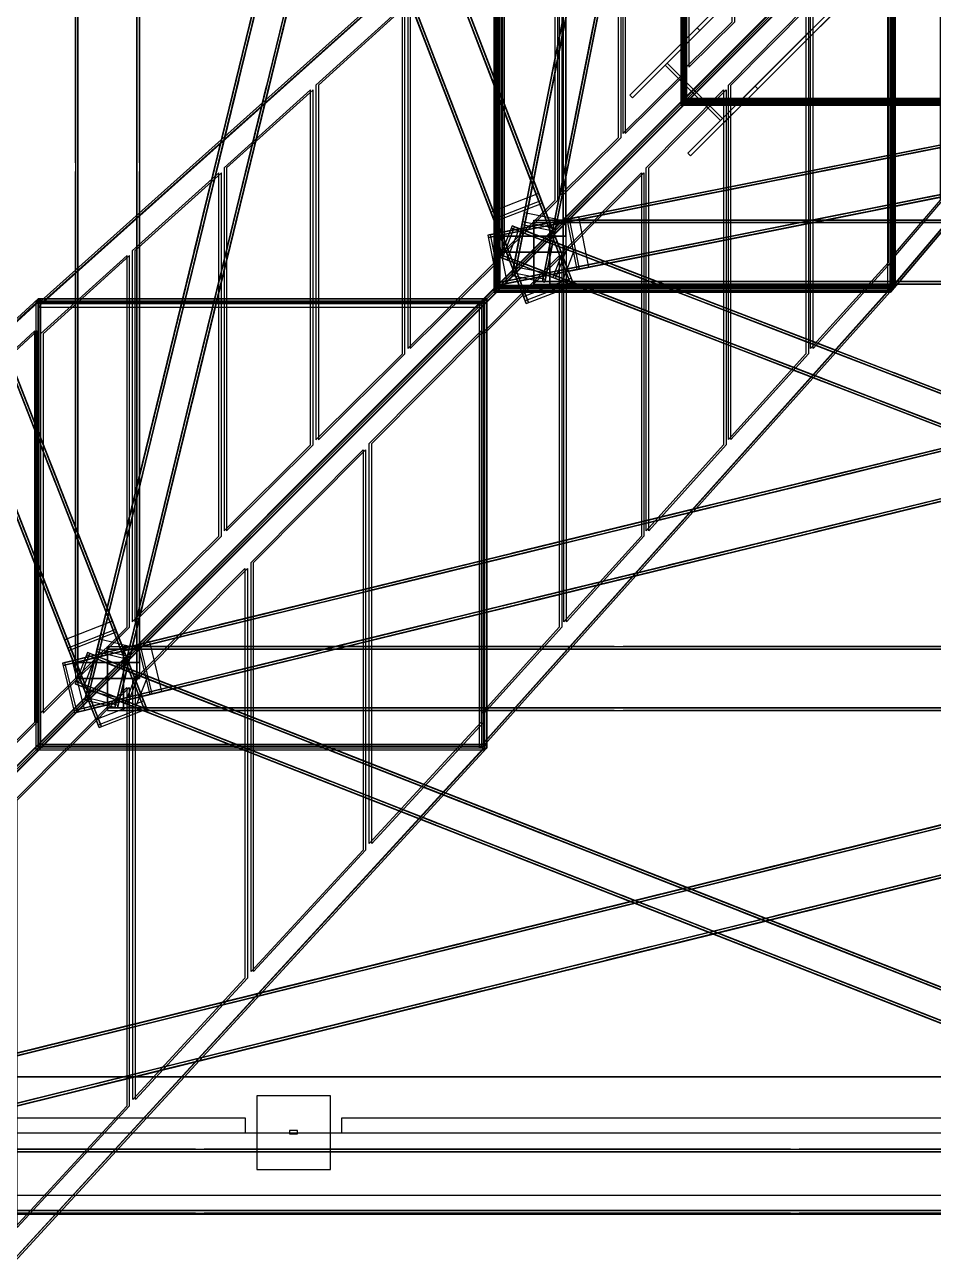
# Model space of a CAD drawing. Header units: millimetres. Extents: x -52000 to 48850, y -48850 to 51750.
# Drawn here: x -19679 to -14004, y -22809 to -15080 of the extents above; entities that cross this region are included whole.
import ezdxf

# ---------------------------------------------------------------- set-up
doc = ezdxf.new("R2010")
doc.units = ezdxf.units.MM
doc.layers.add('D-STR-BASE', color=7, linetype='Continuous', lineweight=25)
doc.layers.add('D-STR-STRC', color=7, linetype='Continuous', lineweight=25)

msp = doc.modelspace()

# ---------------------------------------------------------------- linework, layer by layer
at = {"layer": 'D-STR-BASE'}
for points in [[(-23650, -21650), (23650, -21650), (23650, 21650), (-23650, 21650)], [(-23650, -21650), (23650, -21650), (23650, 21650), (-23650, 21650)], [(-23650, -21650), (23650, -21650), (23650, 21650), (-23650, 21650)], [(-23650, -21650), (23650, -21650), (23650, 21650), (-23650, 21650)], [(-24000, -22000), (24000, -22000), (24000, -21650), (-24000, -21650)], [(-24000, -22000), (24000, -22000), (24000, -21650), (-24000, -21650)], [(-24000, -22000), (24000, -22000), (24000, -21650), (-24000, -21650)], [(-24000, -22000), (24000, -22000), (24000, -21650), (-24000, -21650)], [(-24000, -22000), (24000, -22000), (24000, -21650), (-24000, -21650)], [(-24000, -22000), (24000, -22000), (24000, -21650), (-24000, -21650)], [(-24000, -22000), (24000, -22000), (24000, -21650), (-24000, -21650)], [(-24000, -22000), (24000, -22000), (24000, -21650), (-24000, -21650)], [(-18230, -22230), (-17770, -22230), (-17770, -21770), (-18230, -21770)], [(-23700, -22000), (-18300, -22000), (-18300, -21910), (-23700, -21910)], [(-23700, -22000), (-18300, -22000), (-18300, -21910), (-23700, -21910)], [(-17700, -22000), (-12300, -22000), (-12300, -21910), (-17700, -21910)], [(-17700, -22000), (-12300, -22000), (-12300, -21910), (-17700, -21910)], [(-18025, -22006), (-17975, -22006), (-17975, -21986), (-18025, -21986)], [(-24450, -22390), (24450, -22390), (24450, -22510), (-24450, -22510)], [(-24450, -22390), (24450, -22390), (24450, -22510), (-24450, -22510)]]:
    msp.add_lwpolyline(points, close=True, dxfattribs=at)
at = {"layer": 'D-STR-STRC'}
for points in [[(-19363.1, 19163.1), (-19363.1, -19163.1)], [(-18963.1, 19163.1), (-18963.1, -19163.1)], [(-16700, 16500), (-16700, -16500)], [(-16300, 16500), (-16300, -16500)], [(-16572.8, -16328.2), (-14748.2, -7165.8)], [(-16569.7, -16312.2), (-14745, -7149.9)], [(-16366.9, -16369.2), (-14542.2, -7206.9)], [(-16363.7, -16353.3), (-14539.1, -7190.9)], [(-16636.3, -16646.7), (-14811.6, -7484.4)], [(-16633.1, -16630.8), (-14808.5, -7468.5)], [(-16430.3, -16687.8), (-14605.7, -7525.4)], [(-16427.2, -16671.8), (-14602.5, -7509.5)], [(-19230, -18994.3), (-16566.9, -8081.1)], [(-19226.3, -18979.1), (-16563.2, -8066)], [(-19026, -19044.1), (-16362.9, -8130.9)], [(-19022.3, -19028.9), (-16359.2, -8115.8)], [(-19304, -19297.4), (-16640.8, -8384.2)], [(-19300.3, -19282.2), (-16637.1, -8369.1)], [(-19096.3, -19332), (-16433.1, -8418.9)], [(-19100, -19347.1), (-16436.8, -8434)], [(-19115.4, -9260.2), (-16452.3, -16178.6)], [(-19109.1, -9276.7), (-16445.9, -16195.1)], [(-19414, -9375.1), (-16750.9, -16293.6)], [(-19407.7, -9391.6), (-16744.6, -16310.1)], [(-18918.6, -9771.5), (-16255.4, -16689.9)], [(-18912.2, -9788), (-16249.1, -16706.4)], [(-19217.2, -9886.5), (-16554.1, -16804.9)], [(-19210.9, -9903), (-16547.7, -16821.4)], [(-22250.9, -10844.5), (-19111.5, -18856.3)], [(-22244.9, -10860), (-19105.4, -18871.8)], [(-22548.9, -10961.2), (-19409.5, -18973.1)], [(-22542.8, -10976.7), (-19403.4, -18988.6)], [(-22062.3, -11325.8), (-18922.9, -19337.7)], [(-22056.2, -11341.4), (-18916.8, -19353.2)], [(-22360.3, -11442.6), (-19220.8, -19454.4)], [(-22354.2, -11458.1), (-19214.7, -19470)], [(-19597.2, -16823.6), (-16729.9, -14256.3)], [(-19597.2, -16843.6), (-16729.9, -14276.3)], [(-16823.6, -16823.6), (-14256.3, -14256.3)], [(-16823.6, -16843.6), (-14256.3, -14276.3)], [(-15581.7, -15561.7), (-14247.1, -14227.1)], [(-15581.7, -15581.7), (-14247.1, -14247.1)], [(-16292.3, -16295.5), (-7130, -14470.8)], [(-16276.4, -16292.3), (-7114.1, -14467.7)], [(-16786.1, -16393.8), (-7623.8, -14569.2)], [(-16770.2, -16390.7), (-7607.9, -14566)], [(-16229.8, -16609.3), (-7067.5, -14784.7)], [(-16213.9, -16606.2), (-7051.6, -14781.5)], [(-16723.6, -16707.7), (-7561.3, -14883)], [(-16707.7, -16704.5), (-7545.4, -14879.8)], [(-16749.6, -16729.6), (-15560.4, -15540.4)], [(-16749.6, -16749.6), (-15560.4, -15560.4)], [(-15581, -15581), (-15573.2, -15573.2)], [(-15568.2, -15568.2), (-15559.6, -15559.6)], [(-15554.8, -15554.8), (-15547, -15547)], [(-14271.8, -16729.6), (-13260.9, -15540.4)], [(-14271.8, -16749.6), (-13260.9, -15560.4)], [(-16469.1, -16134.9), (-16452.3, -16178.6)], [(-18973.7, -18952.2), (-8060.6, -16289.1)], [(-18958.6, -18948.5), (-8045.5, -16285.4)], [(-16767.7, -16249.9), (-16750.9, -16293.6)], [(-16569.7, -16312.2), (-16558.3, -16255)], [(-16500, -16300), (16500, -16300)], [(-16500, -16300), (-16400, -16300)], [(-16363.7, -16353.3), (-16352.3, -16296)], [(-16276.4, -16292.3), (-16219.2, -16280.9)], [(-16786.1, -16393.8), (-16728.9, -16382.4)], [(-9717, -18998.5), (-16635.5, -16335.3)], [(-16591.8, -16352.2), (-16635.5, -16335.3)], [(-9700.5, -19004.8), (-16619, -16341.7)], [(-19443.5, -19066.9), (-8530.4, -16403.7)], [(-19428.4, -19063.2), (-8515.2, -16400)], [(-16700, -16400), (-16700, -16500)], [(-16300, -16400), (-16300, -16500)], [(-9792.5, -19194.5), (-16710.9, -16531.3)], [(-16667.2, -16548.1), (-16710.9, -16531.3)], [(-9776, -19200.8), (-16694.4, -16537.7)], [(-9387.1, -19125.5), (-16305.6, -16462.3)], [(-9370.6, -19131.8), (-16289.1, -16468.7)], [(-16245.4, -16485.5), (-16289.1, -16468.7)], [(-18897.9, -19263.1), (-7984.8, -16600)], [(-18882.7, -19259.4), (-7969.6, -16596.3)], [(-16636.3, -16646.7), (-16624.9, -16589.5)], [(-16213.9, -16606.2), (-16156.7, -16594.8)], [(-16430.3, -16687.8), (-16418.9, -16630.5)], [(-9462.6, -19321.4), (-16381, -16658.3)], [(-9446.1, -19327.8), (-16364.5, -16664.7)], [(-16320.8, -16681.5), (-16364.5, -16664.7)], [(-16265.9, -16662.8), (-16249.1, -16706.4)], [(-19597.2, -19577.2), (-16729.9, -16709.9)], [(-19597.2, -19597.2), (-16729.9, -16729.9)], [(-19367.7, -19377.7), (-8454.5, -16714.6)], [(-19352.5, -19374), (-8439.4, -16710.9)], [(-16823.6, -19577.2), (-14256.3, -16709.9)], [(-16823.6, -19597.2), (-14256.3, -16729.9)], [(-16748.9, -16748.9), (-16740.3, -16740.3)], [(-16740.3, -16740.3), (-16729.2, -16729.2)], [(-16723.6, -16707.7), (-16666.4, -16696.3)], [(-16719.9, -16719.9), (-16711.3, -16711.3)], [(-16500, -16700), (16500, -16700)], [(-16500, -16700), (-16400, -16700)], [(-14272.5, -16748.9), (-14265.2, -16740.3)], [(-14266.9, -16740.3), (-14257, -16729.2)], [(-14247.8, -16719.9), (-14240.5, -16711.3)], [(-22809, -19745.7), (-19596.1, -16792.8)], [(-22809, -19765.7), (-19596.1, -16812.8)], [(-19745.7, -19745.7), (-16792.8, -16792.8)], [(-19745.7, -19765.7), (-16792.8, -16812.8)], [(-19609.4, -16806.4), (-19595.4, -16793.5)], [(-19596.5, -16824.3), (-19585.5, -16814.4)], [(-16824.3, -16824.3), (-16814.4, -16814.4)], [(-16806.4, -16806.4), (-16793.5, -16793.5)], [(-16564.5, -16777.7), (-16547.7, -16821.4)], [(-19131.7, -18804.9), (-19111.5, -18856.3)], [(-19429.6, -18921.7), (-19409.5, -18973.1)], [(-19226.3, -18979.1), (-19211.5, -18918.3)], [(-18958.6, -18948.5), (-18897.8, -18933.7)], [(-22135.8, -22096.6), (-9414.8, -18957.2)], [(-22122.1, -22093.2), (-9401.1, -18953.8)], [(-11276, -22140.9), (-19287.9, -19001.5)], [(-19236.5, -19021.6), (-19287.9, -19001.5)], [(-11260.5, -22147), (-19272.3, -19007.6)], [(-19163.1, -18963.1), (19163.1, -18963.1)], [(-19163.1, -18963.1), (-19063.1, -18963.1)], [(-19022.3, -19028.9), (-19007.5, -18968.1)], [(-22559.7, -22201.2), (-9838.7, -19061.8)], [(-22546, -22197.8), (-9825, -19058.4)], [(-19443.5, -19066.9), (-19382.7, -19052)], [(-19363.1, -19063.1), (-19363.1, -19163.1)], [(-18963.1, -19063.1), (-18963.1, -19163.1)], [(-10965.5, -22262.6), (-18977.3, -19123.2)], [(-10949.9, -22268.7), (-18961.8, -19129.3)], [(-18910.4, -19149.4), (-18961.8, -19129.3)], [(-11352.6, -22336.4), (-19364.5, -19197)], [(-19313.1, -19217.1), (-19364.5, -19197)], [(-11337.1, -22342.5), (-19349, -19203.1)], [(-19304, -19297.4), (-19289.1, -19236.6)], [(-22059.1, -22407.3), (-9338.1, -19267.8)], [(-22045.4, -22403.9), (-9324.4, -19264.5)], [(-19100, -19347.1), (-19085.1, -19286.3)], [(-11042.1, -22458.1), (-19053.9, -19318.7)], [(-18936.9, -19301.8), (-18916.8, -19353.2)], [(-18882.7, -19259.4), (-18821.9, -19244.6)], [(-22483, -22511.9), (-9762, -19372.5)], [(-22469.4, -22508.5), (-9748.4, -19369.1)], [(-19367.7, -19377.7), (-19306.9, -19362.9)], [(-19163.1, -19363.1), (19163.1, -19363.1)], [(-19163.1, -19363.1), (-19063.1, -19363.1)], [(-11026.5, -22464.2), (-19038.4, -19324.8)], [(-18987, -19344.9), (-19038.4, -19324.8)], [(-19234.9, -19418.6), (-19214.7, -19470)], [(-22809, -22789), (-19596.1, -19576.1)], [(-22809, -22809), (-19596.1, -19596.1)], [(-19745.7, -22789), (-16792.8, -19576.1)], [(-19745.7, -22809), (-16792.8, -19596.1)], [(-19609.4, -19609.4), (-19595.4, -19595.4)], [(-19596.5, -19596.5), (-19585.5, -19585.5)], [(-16824.3, -19596.5), (-16814.4, -19585.5)], [(-16806.4, -19609.4), (-16793.5, -19595.4)], [(-22302.6, -22102.6), (22302.6, -22102.6)], [(-22302.6, -22502.6), (22302.6, -22502.6)]]:
    msp.add_lwpolyline(points, dxfattribs=at)
for points in [[(-19347.1, 19163.1), (-19347.1, 19163.1), (-19347.1, -19163.1), (-19347.1, -19163.1)], [(-18979.1, 19163.1), (-18979.1, 19163.1), (-18979.1, -19163.1), (-18979.1, -19163.1)], [(-16684, 16500), (-16684, 16500), (-16684, -16500), (-16684, -16500)], [(-16316, 16500), (-16316, 16500), (-16316, -16500), (-16316, -16500)], [(-16636.3, -16646.7), (-16569.7, -16312.2), (-14745, -7149.9), (-14811.6, -7484.4)], [(-16620.6, -16649.9), (-16554, -16315.4), (-14729.3, -7153), (-14795.9, -7487.5)], [(-16446, -16684.6), (-16379.4, -16350.1), (-14554.8, -7187.8), (-14621.4, -7522.3)], [(-16430.3, -16687.8), (-16363.7, -16353.3), (-14539.1, -7190.9), (-14605.7, -7525.4)], [(-19304, -19297.4), (-19226.3, -18979.1), (-16563.2, -8066), (-16640.8, -8384.2)], [(-19288.4, -19301.2), (-19210.8, -18982.9), (-16547.6, -8069.8), (-16625.3, -8388)], [(-19115.5, -19343.4), (-19037.8, -19025.1), (-16374.7, -8112), (-16452.4, -8430.2)], [(-19100, -19347.1), (-19022.3, -19028.9), (-16359.2, -8115.8), (-16436.8, -8434)], [(-19130.3, -9265.9), (-18927.2, -9793.8), (-16264, -16712.2), (-16467.2, -16184.3)], [(-19115.4, -9260.2), (-18912.2, -9788), (-16249.1, -16706.4), (-16452.3, -16178.6)], [(-19414, -9375.1), (-19210.9, -9903), (-16547.7, -16821.4), (-16750.9, -16293.6)], [(-19399.1, -9369.4), (-19195.9, -9897.2), (-16532.8, -16815.7), (-16736, -16287.8)], [(-22265.8, -10850.3), (-22071.1, -11347.2), (-18931.7, -19359), (-19126.4, -18862.1)], [(-22250.9, -10844.5), (-22056.2, -11341.4), (-18916.8, -19353.2), (-19111.5, -18856.3)], [(-22548.9, -10961.2), (-22354.2, -11458.1), (-19214.7, -19470), (-19409.5, -18973.1)], [(-22534, -10955.4), (-22339.3, -11452.3), (-19199.9, -19464.1), (-19394.6, -18967.2)], [(-15581.7, -13279.5), (-15581.7, -15581.7), (-14247.1, -14247.1), (-14247.1, -12200.5)], [(-15565.8, -13279.5), (-15565.8, -15581.7), (-14231.2, -14247.1), (-14231.2, -12200.5)], [(-19363.1, -12802.9), (-19363.1, -12802.9), (-19363.1, -15941.8), (-19363.1, -15941.8)], [(-19347.1, -12802.9), (-19347.1, -12802.9), (-19347.1, -15941.8), (-19347.1, -15941.8)], [(-18979.1, -12802.9), (-18979.1, -12802.9), (-18979.1, -15941.8), (-18979.1, -15941.8)], [(-18963.1, -12802.9), (-18963.1, -12802.9), (-18963.1, -15941.8), (-18963.1, -15941.8)], [(-16749.6, -14271.8), (-16749.6, -16749.6), (-15560.4, -15560.4), (-15560.4, -13260.9)], [(-16733.8, -14271.8), (-16733.8, -16749.6), (-15544.5, -15560.4), (-15544.5, -13260.9)], [(-15581, -15581), (-13280.2, -15581), (-13280.2, -13280.2), (-15581, -13280.2)], [(-15573.2, -15573.2), (-13273.9, -15573.2), (-13273.9, -13273.9), (-15573.2, -13273.9)], [(-15568.2, -15568.2), (-13268.9, -15568.2), (-13268.9, -13268.9), (-15568.2, -13268.9)], [(-15559.6, -15559.6), (-13261.6, -15559.6), (-13261.6, -13261.6), (-15559.6, -13261.6)], [(-15554.8, -15554.8), (-13259, -15554.8), (-13259, -13259), (-15554.8, -13259)], [(-15547.7, -13453.9), (-15547.7, -15345.8), (-15259.7, -15062.6), (-15259.7, -13216.2)], [(-15547, -15547), (-13252.7, -15547), (-13252.7, -13252.7), (-15547, -13252.7)], [(-15531.9, -13453.9), (-15531.9, -15345.8), (-15243.8, -15062.6), (-15243.8, -13216.2)], [(-14287.6, -16749.6), (-14287.6, -14271.8), (-13276.8, -13260.9), (-13276.8, -15560.4)], [(-14271.8, -16749.6), (-14271.8, -14271.8), (-13260.9, -13260.9), (-13260.9, -15560.4)], [(-15943.9, -13771.4), (-15943.9, -15759.4), (-15573.2, -15393.1), (-15573.2, -13452)], [(-15928.1, -13771.4), (-15928.1, -15759.4), (-15557.4, -15393.1), (-15557.4, -13452)], [(-16700, -13777.5), (-16700, -13777.5), (-16700, -16400), (-16700, -16400)], [(-16684, -13777.5), (-16684, -13777.5), (-16684, -16400), (-16684, -16400)], [(-16340.3, -14113), (-16340.3, -16151.2), (-15969.6, -15784.8), (-15969.6, -13793.6)], [(-16324.5, -14113), (-16324.5, -16151.2), (-15953.8, -15784.8), (-15953.8, -13793.6)], [(-16316, -13777.5), (-16316, -13777.5), (-16316, -16400), (-16316, -16400)], [(-16300, -13777.5), (-16300, -13777.5), (-16300, -16400), (-16300, -16400)], [(-15480, -15099.9), (-15900.1, -15520), (-14821.3, -14441.1), (-14401.2, -14021)], [(-15666.8, -15320.6), (-15463.1, -15116.9), (-14384.2, -14038), (-14588, -14241.8)], [(-15463.1, -15116.9), (-15480, -15099.9), (-14401.2, -14021), (-14384.2, -14038)], [(-16712, -14433.3), (-16712, -16518.5), (-16366.1, -16176.6), (-16366.1, -14135.2)], [(-16696.1, -14433.3), (-16696.1, -16518.5), (-16350.2, -16176.6), (-16350.2, -14135.2)], [(-16127.3, -15084.2), (-15986.6, -14377.9), (-15939.9, -14143)], [(-14255.6, -16518.5), (-14255.6, -14433.3), (-13961.7, -14135.2), (-13961.7, -16176.6)], [(-14239.8, -16518.5), (-14239.8, -14433.3), (-13945.8, -14135.2), (-13945.8, -16176.6)], [(-16111.6, -15087.4), (-15971, -14381.1), (-15924.2, -14146.1)], [(-19597.2, -16823.6), (-19597.2, -19597.2), (-16729.9, -16729.9), (-16729.9, -14256.3)], [(-19581.5, -16823.6), (-19581.5, -19597.2), (-16714.2, -16729.9), (-16714.2, -14256.3)], [(-16839.3, -19597.2), (-16839.3, -16823.6), (-14272, -14256.3), (-14272, -16729.9)], [(-16823.6, -19597.2), (-16823.6, -16823.6), (-14256.3, -14256.3), (-14256.3, -16729.9)], [(-16748.9, -16748.9), (-14272.5, -16748.9), (-14272.5, -14272.5), (-16748.9, -14272.5)], [(-16740.3, -16740.3), (-14265.2, -16740.3), (-14265.2, -14265.2), (-16740.3, -14265.2)], [(-16740.3, -16740.3), (-14266.9, -16740.3), (-14266.9, -14266.9), (-16740.3, -14266.9)], [(-16729.2, -16729.2), (-14257, -16729.2), (-14257, -14257), (-16729.2, -14257)], [(-16719.9, -16719.9), (-14247.8, -16719.9), (-14247.8, -14247.8), (-16719.9, -14247.8)], [(-16711.3, -16711.3), (-14240.5, -16711.3), (-14240.5, -14240.5), (-16711.3, -14240.5)], [(-15883.1, -15536.9), (-15679.4, -15333.2), (-14600.5, -14254.3), (-14804.3, -14458.1)], [(-15679.4, -15333.2), (-15333.2, -15679.4), (-14254.3, -14600.5), (-14600.5, -14254.3)], [(-15320.6, -15666.8), (-15666.8, -15320.6), (-14588, -14241.8), (-14241.8, -14588)], [(-17286.8, -14939.1), (-17286.8, -17102.6), (-16746.5, -16566.3), (-16746.5, -14451.2)], [(-17271.1, -14939.1), (-17271.1, -17102.6), (-16730.8, -16566.3), (-16730.8, -14451.2)], [(-15900.1, -15520), (-15883.1, -15536.9), (-14804.3, -14458.1), (-14821.3, -14441.1)], [(-15520, -15900.1), (-15099.9, -15480), (-14021, -14401.2), (-14441.1, -14821.3)], [(-15116.9, -15463.1), (-15320.6, -15666.8), (-14241.8, -14588), (-14038, -14384.2)], [(-15099.9, -15480), (-15116.9, -15463.1), (-14038, -14384.2), (-14021, -14401.2)], [(-14770.6, -17102.5), (-14770.6, -14939.1), (-14286.9, -14451.3), (-14286.9, -16566.4)], [(-14754.8, -17102.5), (-14754.8, -14939.1), (-14271.1, -14451.3), (-14271.1, -16566.4)], [(-18398.1, -15585.3), (-18191, -14736.6), (-18136.5, -14513.1)], [(-18396.5, -15578.5), (-18341.9, -15355), (-18134.8, -14506.4)], [(-18382.6, -15589.1), (-18175.5, -14740.4), (-18120.9, -14516.9)], [(-18380.9, -15582.3), (-18326.4, -15358.8), (-18119.3, -14510.2)], [(-17108.1, -14519.4), (-16903, -15052.3), (-16739.5, -15477)], [(-17093.2, -14513.6), (-16888.1, -15046.5), (-16724.6, -15471.3)], [(-16786.1, -16393.8), (-16276.4, -16292.3), (-7114.1, -14467.7), (-7623.8, -14569.2)], [(-16783, -16409.5), (-16273.3, -16308), (-7110.9, -14483.4), (-7620.7, -14584.9)], [(-18209.6, -15631.3), (-18002.5, -14782.6), (-17948, -14559.1)], [(-18208, -15624.5), (-18153.4, -15401), (-17946.4, -14552.4)], [(-18194.1, -15635), (-17987, -14786.4), (-17932.5, -14562.9)], [(-18192.4, -15628.3), (-18137.9, -15404.8), (-17930.8, -14556.2)], [(-17101.4, -14536.9), (-16937.9, -14961.6), (-16732.8, -15494.5)], [(-17086.4, -14531.1), (-16922.9, -14955.9), (-16717.8, -15488.7)], [(-15333.2, -15679.4), (-15536.9, -15883.1), (-14458.1, -14804.3), (-14254.3, -14600.5)], [(-17391.8, -14628.6), (-17186.7, -15161.5), (-17023.2, -15586.2)], [(-17385.1, -14646.1), (-17221.6, -15070.8), (-17016.5, -15603.7)], [(-17376.9, -14622.9), (-17171.8, -15155.7), (-17008.3, -15580.5)], [(-17370.2, -14640.3), (-17206.7, -15065.1), (-17001.5, -15597.9)], [(-16726.7, -16692), (-16217, -16590.5), (-7054.7, -14765.8), (-7564.4, -14867.3)], [(-16723.6, -16707.7), (-16213.9, -16606.2), (-7051.6, -14781.5), (-7561.3, -14883)], [(-15536.9, -15883.1), (-15520, -15900.1), (-14441.1, -14821.3), (-14458.1, -14804.3)], [(-16469.6, -15809.9), (-16329, -15103.6), (-16282.2, -14868.6)], [(-16467.6, -15799.8), (-16420.8, -15564.8), (-16280.2, -14858.5)], [(-16453.9, -15813), (-16313.3, -15106.7), (-16266.5, -14871.7)], [(-16451.9, -15802.9), (-16405.1, -15568), (-16264.5, -14861.7)], [(-16279.4, -15847.8), (-16138.7, -15141.5), (-16091.9, -14906.5)], [(-16277.4, -15837.7), (-16230.6, -15602.7), (-16089.9, -14896.4)], [(-16263.7, -15850.9), (-16123, -15144.6), (-16076.2, -14909.6)], [(-16261.7, -15840.8), (-16214.9, -15605.8), (-16074.2, -14899.6)], [(-17860.3, -15457), (-17860.3, -17671.7), (-17319.9, -17135.4), (-17319.9, -14969)], [(-17844.6, -15457), (-17844.6, -17671.7), (-17304.2, -17135.4), (-17304.2, -14969)], [(-15284.1, -17671.6), (-15284.1, -15456.9), (-14800.4, -14969.1), (-14800.4, -17135.5)], [(-15268.3, -17671.6), (-15268.3, -15456.9), (-14784.6, -14969.1), (-14784.6, -17135.5)], [(-16886.2, -15095.9), (-16681.1, -15628.8), (-16517.6, -16053.5)], [(-16879.5, -15113.4), (-16716, -15538.1), (-16510.8, -16071)], [(-16871.2, -15090.2), (-16666.1, -15623), (-16502.6, -16047.8)], [(-16864.5, -15107.6), (-16701, -15532.4), (-16495.9, -16065.3)], [(-15480, -15099.9), (-15900.1, -15520), (-15883.1, -15536.9), (-15679.4, -15333.2), (-15333.2, -15679.4), (-15536.9, -15883.1), (-15520, -15900.1), (-15099.9, -15480), (-15116.9, -15463.1), (-15320.6, -15666.8), (-15666.8, -15320.6), (-15463.1, -15116.9)], [(-17169.9, -15205.1), (-16964.8, -15738), (-16801.3, -16162.7)], [(-17163.2, -15222.6), (-16999.7, -15647.3), (-16794.5, -16180.2)], [(-17154.9, -15199.4), (-16949.8, -15732.3), (-16786.3, -16157)], [(-17148.2, -15216.9), (-16984.7, -15641.6), (-16779.6, -16174.5)], [(-18620, -16494.7), (-18412.9, -15646.1), (-18358.4, -15422.5)], [(-18618.4, -16488), (-18563.8, -16264.4), (-18356.7, -15415.8)], [(-18604.5, -16498.5), (-18397.4, -15649.9), (-18342.8, -15426.3)], [(-18602.8, -16491.7), (-18548.3, -16268.2), (-18341.2, -15419.6)], [(-18433.8, -15974.8), (-18433.8, -18240.8), (-17893.4, -17704.5), (-17893.4, -15486.9)], [(-18431.6, -16540.7), (-18224.5, -15692.1), (-18169.9, -15468.5)], [(-18429.9, -16533.9), (-18375.4, -16310.4), (-18168.3, -15461.8)], [(-18418, -15974.8), (-18418, -18240.8), (-17877.7, -17704.5), (-17877.7, -15486.9)], [(-18416, -16544.5), (-18208.9, -15695.8), (-18154.4, -15472.3)], [(-18414.4, -16537.7), (-18359.8, -16314.2), (-18152.7, -15465.6)], [(-15797.5, -18240.7), (-15797.5, -15974.7), (-15313.8, -15486.9), (-15313.8, -17704.6)], [(-15781.8, -18240.7), (-15781.8, -15974.7), (-15298.1, -15486.9), (-15298.1, -17704.6)], [(-15581.7, -15581.7), (-13279.5, -15581.7), (-13279.5, -15561.7), (-15581.7, -15561.7)], [(-15560.4, -15560.4), (-13260.9, -15560.4), (-13260.9, -15540.4), (-15560.4, -15540.4)], [(-16664.2, -15672.5), (-16471.3, -16173.7), (-16307.8, -16598.4)], [(-16649.3, -15666.7), (-16456.4, -16167.9), (-16292.9, -16592.7)], [(-16642.6, -15684.2), (-16479.1, -16108.9), (-16286.2, -16610.1)], [(-16613.4, -16531.9), (-16481, -15867.1), (-16434.2, -15632.2)], [(-16611.4, -16521.8), (-16564.6, -16286.9), (-16432.2, -15622.1)], [(-16597.7, -16535), (-16465.3, -15870.2), (-16418.5, -15635.3)], [(-16595.7, -16524.9), (-16548.9, -16290), (-16416.5, -15625.2)], [(-16423.1, -16569.8), (-16290.8, -15905), (-16244, -15670)], [(-16421.1, -16559.7), (-16374.4, -16324.8), (-16242, -15660)], [(-16407.5, -16572.9), (-16275.1, -15908.1), (-16228.3, -15673.2)], [(-16405.4, -16562.8), (-16358.7, -16327.9), (-16226.3, -15663.1)], [(-16657.5, -15689.9), (-16494, -16114.7), (-16301.1, -16615.9)], [(-14422.2, -15923.1), (-13715.9, -15782.4), (-13305.7, -15700.7)], [(-14419, -15938.8), (-13712.8, -15798.1), (-13302.6, -15716.4)], [(-14412.1, -15921.1), (-14001.9, -15839.4), (-13295.6, -15698.7)], [(-14409, -15936.7), (-13998.8, -15855.1), (-13292.5, -15714.4)], [(-16948, -15781.7), (-16755, -16282.9), (-16591.5, -16707.6)], [(-16941.2, -15799.1), (-16777.7, -16223.9), (-16584.8, -16725.1)], [(-16933, -15775.9), (-16740.1, -16277.1), (-16576.6, -16701.9)], [(-16926.3, -15793.4), (-16762.8, -16218.1), (-16569.9, -16719.3)], [(-15185.7, -16075.1), (-14479.4, -15934.5), (-14069.2, -15852.8)], [(-15182.6, -16090.8), (-14476.3, -15950.2), (-14066.1, -15868.5)], [(-15175.6, -16073.1), (-14765.5, -15991.4), (-14059.2, -15850.8)], [(-15172.5, -16088.8), (-14762.3, -16007.1), (-14056, -15866.5)], [(-19363.1, -15996.8), (-19363.1, -15996.8), (-19363.1, -19063.1), (-19363.1, -19063.1)], [(-19347.1, -15996.8), (-19347.1, -15996.8), (-19347.1, -19063.1), (-19347.1, -19063.1)], [(-18979.1, -15996.8), (-18979.1, -15996.8), (-18979.1, -19063.1), (-18979.1, -19063.1)], [(-18963.1, -15996.8), (-18963.1, -15996.8), (-18963.1, -19063.1), (-18963.1, -19063.1)], [(-14352.7, -16219.2), (-13942.6, -16137.5), (-13236.3, -15996.9)], [(-19007.2, -16492.6), (-19007.2, -18809.9), (-18466.9, -18273.6), (-18466.9, -16004.7)], [(-18991.5, -16492.6), (-18991.5, -18809.9), (-18451.2, -18273.6), (-18451.2, -16004.7)], [(-16311, -18809.8), (-16311, -16492.6), (-15827.3, -16004.7), (-15827.3, -18273.7)], [(-16295.2, -18809.8), (-16295.2, -16492.6), (-15811.5, -16004.7), (-15811.5, -18273.7)], [(-15949.2, -16227.2), (-15242.9, -16086.5), (-14832.8, -16004.8)], [(-15946.1, -16242.9), (-15239.8, -16102.2), (-14829.7, -16020.5)], [(-15939.1, -16225.2), (-15529, -16143.5), (-14822.7, -16002.8)], [(-15936, -16240.9), (-15525.9, -16159.2), (-14819.6, -16018.5)], [(-14362.8, -16221.2), (-13656.5, -16080.6), (-13246.3, -15998.9)], [(-14359.7, -16236.9), (-13653.4, -16096.2), (-13243.2, -16014.6)], [(-14349.6, -16234.9), (-13939.4, -16153.2), (-13233.1, -16012.6)], [(-16469.1, -16134.9), (-16767.7, -16249.9), (-16564.5, -16777.7), (-16265.9, -16662.8)], [(-15126.3, -16373.3), (-14420, -16232.6), (-14009.9, -16150.9)], [(-15116.2, -16371.3), (-14706.1, -16289.6), (-13999.8, -16148.9)], [(-16452.3, -16178.6), (-16750.9, -16293.6), (-16744.6, -16310.1), (-16445.9, -16195.1)], [(-16452.3, -16178.6), (-16750.9, -16293.6), (-16547.7, -16821.4), (-16249.1, -16706.4)], [(-16671.3, -16371), (-16006.5, -16238.6), (-15596.3, -16156.9)], [(-16668.1, -16386.7), (-16003.3, -16254.3), (-15593.2, -16172.6)], [(-16661.2, -16369), (-16251, -16287.3), (-15586.2, -16154.9)], [(-16658.1, -16384.6), (-16247.9, -16303), (-15583.1, -16170.6)], [(-15123.2, -16389), (-14416.9, -16248.3), (-14006.7, -16166.6)], [(-15113.1, -16386.9), (-14703, -16305.3), (-13996.7, -16164.6)], [(-19443.5, -19066.9), (-18958.6, -18948.5), (-8045.5, -16285.4), (-8530.4, -16403.7)], [(-19439.7, -19082.4), (-18954.8, -18964.1), (-8041.7, -16300.9), (-8526.6, -16419.3)], [(-16786.1, -16393.8), (-16723.6, -16707.7), (-16213.9, -16606.2), (-16276.4, -16292.3)], [(-16728.9, -16382.4), (-16666.4, -16696.3), (-16156.7, -16594.8), (-16219.2, -16280.9)], [(-16624.9, -16589.5), (-16418.9, -16630.5), (-16352.3, -16296), (-16558.3, -16255)], [(-16500, -16300), (-16500, -16700), (-16500, -16700), (-16500, -16300)], [(-16400, -16300), (-16400, -16300), (-13777.5, -16300), (-13777.5, -16300)], [(-16400, -16300), (-16400, -16700), (-16400, -16700), (-16400, -16300)], [(-16292.3, -16295.5), (-16229.8, -16609.3), (-16213.9, -16606.2), (-16276.4, -16292.3)], [(-15889.9, -16525.3), (-15183.6, -16384.7), (-14773.4, -16303)], [(-15879.8, -16523.3), (-15469.6, -16441.6), (-14763.3, -16301)], [(-18842, -17404.1), (-18634.9, -16555.5), (-18580.3, -16332)], [(-18840.3, -17397.4), (-18785.8, -17173.9), (-18578.7, -16325.2)], [(-18826.4, -17407.9), (-18619.3, -16559.3), (-18564.8, -16335.8)], [(-18824.8, -17401.2), (-18770.2, -17177.6), (-18563.1, -16329)], [(-18653.5, -17450.1), (-18446.4, -16601.5), (-18391.9, -16378)], [(-18651.8, -17443.4), (-18597.3, -17219.8), (-18390.2, -16371.2)], [(-18637.9, -17453.9), (-18430.9, -16605.3), (-18376.3, -16381.7)], [(-18636.3, -17447.2), (-18581.8, -17223.6), (-18374.7, -16375)], [(-16694.4, -16537.7), (-16619, -16341.7), (-16635.5, -16335.3), (-16710.9, -16531.3)], [(-16364.5, -16664.7), (-16289.1, -16468.7), (-16635.5, -16335.3), (-16710.9, -16531.3)], [(-16320.8, -16681.5), (-16245.4, -16485.5), (-16591.8, -16352.2), (-16667.2, -16548.1)], [(-9376.4, -19146.7), (-9722.8, -19013.4), (-16641.2, -16350.3), (-16294.8, -16483.6)], [(-16636.3, -16646.7), (-16430.3, -16687.8), (-16363.7, -16353.3), (-16569.7, -16312.2)], [(-9370.6, -19131.8), (-9717, -18998.5), (-16635.5, -16335.3), (-16289.1, -16468.7)], [(-16572.8, -16328.2), (-16366.9, -16369.2), (-16363.7, -16353.3), (-16569.7, -16312.2)], [(-15794.7, -16659), (-16038, -16565.3), (-16539.2, -16372.4)], [(-15777.2, -16665.7), (-16278.4, -16472.8), (-16521.7, -16379.1)], [(-16500, -16316), (-16500, -16316), (16500, -16316), (16500, -16316)], [(-16400, -16316), (-16400, -16316), (-13777.5, -16316), (-13777.5, -16316)], [(-15886.7, -16541), (-15180.4, -16400.4), (-14770.3, -16318.7)], [(-15876.6, -16539), (-15466.5, -16457.3), (-14760.2, -16316.7)], [(-16786.1, -16393.8), (-16723.6, -16707.7), (-16707.7, -16704.5), (-16770.2, -16390.7)], [(-16300, -16400), (-16700, -16400), (-16700, -16400), (-16300, -16400)], [(-16611.9, -16669.1), (-15947.1, -16536.7), (-15536.9, -16455)], [(-16601.8, -16667.1), (-16191.6, -16585.4), (-15526.8, -16453)], [(-15800.4, -16673.9), (-16043.7, -16580.3), (-16544.9, -16387.3)], [(-15782.9, -16680.7), (-16284.1, -16487.7), (-16527.4, -16394.1)], [(-19580.7, -17010.5), (-19580.7, -19379), (-19040.3, -18842.7), (-19040.3, -16522.5)], [(-19565, -17010.5), (-19565, -19379), (-19024.6, -18842.7), (-19024.6, -16522.5)], [(-16824.5, -19378.9), (-16824.5, -17010.4), (-16340.8, -16522.6), (-16340.8, -18842.8)], [(-16808.7, -19378.9), (-16808.7, -17010.4), (-16325, -16522.6), (-16325, -18842.8)], [(-9446.1, -19327.8), (-9792.5, -19194.5), (-16710.9, -16531.3), (-16364.5, -16664.7)], [(-9440.3, -19312.9), (-9786.7, -19179.5), (-16705.2, -16516.4), (-16358.8, -16649.7)], [(-16300, -16500), (-16700, -16500), (-16700, -16500), (-16300, -16500)], [(-16608.8, -16684.8), (-15944, -16552.4), (-15533.8, -16470.7)], [(-16598.7, -16682.8), (-16188.5, -16601.1), (-15523.7, -16468.7)], [(-16364.5, -16664.7), (-16289.1, -16468.7), (-16305.6, -16462.3), (-16381, -16658.3)], [(-19371.5, -19362.2), (-18886.5, -19243.9), (-7973.4, -16580.7), (-8458.3, -16699.1)], [(-19367.7, -19377.7), (-18882.7, -19259.4), (-7969.6, -16596.3), (-8454.5, -16714.6)], [(-15870.1, -16855), (-16113.4, -16761.3), (-16614.6, -16568.4)], [(-15864.4, -16840), (-16107.7, -16746.4), (-16608.9, -16553.5)], [(-15852.6, -16861.7), (-16353.8, -16668.8), (-16597.1, -16575.1)], [(-15846.9, -16846.8), (-16348.1, -16653.8), (-16591.4, -16560.2)], [(-15223.9, -16895.9), (-15467.2, -16802.2), (-16000, -16597.1)], [(-15218.1, -16880.9), (-15461.4, -16787.3), (-15994.3, -16582.2)], [(-15206.4, -16902.6), (-15739.3, -16697.5), (-15982.6, -16603.8)], [(-15200.7, -16887.6), (-15733.5, -16682.5), (-15976.8, -16588.9)], [(-16636.3, -16646.7), (-16430.3, -16687.8), (-16427.2, -16671.8), (-16633.1, -16630.8)], [(-16255.4, -16689.9), (-16554.1, -16804.9), (-16547.7, -16821.4), (-16249.1, -16706.4)], [(-16500, -16684), (-16500, -16684), (16500, -16684), (16500, -16684)], [(-16400, -16684), (-16400, -16684), (-13777.5, -16684), (-13777.5, -16684)], [(-16749.6, -16749.6), (-14271.8, -16749.6), (-14271.8, -16729.6), (-16749.6, -16729.6)], [(-16729.9, -16729.9), (-14256.3, -16729.9), (-14256.3, -16709.9), (-16729.9, -16709.9)], [(-16400, -16700), (-16400, -16700), (-13777.5, -16700), (-13777.5, -16700)], [(-15287.8, -17062), (-15531.1, -16968.3), (-16064, -16763.2)], [(-15270.4, -17068.7), (-15803.2, -16863.6), (-16046.5, -16769.9)], [(-22809, -19745.7), (-22809, -22809), (-19596.1, -19596.1), (-19596.1, -16792.8)], [(-22793.4, -19745.7), (-22793.4, -22809), (-19580.6, -19596.1), (-19580.6, -16792.8)], [(-19761.3, -22809), (-19761.3, -19745.7), (-16808.4, -16792.8), (-16808.4, -19596.1)], [(-19745.7, -22809), (-19745.7, -19745.7), (-16792.8, -16792.8), (-16792.8, -19596.1)], [(-19609.4, -19609.4), (-16806.4, -19609.4), (-16806.4, -16806.4), (-19609.4, -16806.4)], [(-16823.6, -16823.6), (-19597.2, -16823.6), (-19597.2, -16843.6), (-16823.6, -16843.6)], [(-19596.5, -19596.5), (-16824.3, -19596.5), (-16824.3, -16824.3), (-19596.5, -16824.3)], [(-16792.8, -16792.8), (-19596.1, -16792.8), (-19596.1, -16812.8), (-16792.8, -16812.8)], [(-19595.4, -19595.4), (-16793.5, -19595.4), (-16793.5, -16793.5), (-19595.4, -16793.5)], [(-19585.5, -19585.5), (-16814.4, -19585.5), (-16814.4, -16814.4), (-19585.5, -16814.4)], [(-15293.6, -17076.9), (-15536.9, -16983.3), (-16069.7, -16778.1)], [(-15276.1, -17083.6), (-15809, -16878.5), (-16052.3, -16784.9)], [(-14647.3, -17117.8), (-14890.6, -17024.1), (-15423.5, -16819)], [(-14641.6, -17102.9), (-14884.9, -17009.2), (-15417.8, -16804.1)], [(-14629.9, -17124.5), (-15162.7, -16919.4), (-15406, -16825.7)], [(-14624.1, -17109.6), (-15157, -16904.5), (-15400.3, -16810.8)], [(-19869.6, -16921.7), (-19628.1, -17537.9), (-19471.4, -17937.8)], [(-20378.4, -17695.8), (-20378.4, -20194.3), (-19617, -19436.9), (-19617, -16992.1)], [(-20362.8, -17695.8), (-20362.8, -20194.3), (-19601.5, -19436.9), (-19601.5, -16992.1)], [(-19884.5, -16927.5), (-19643, -17543.8), (-19486.3, -17943.6)], [(-19879.9, -16939.3), (-19723.2, -17339.2), (-19481.7, -17955.4)], [(-19865, -16933.5), (-19708.3, -17333.3), (-19466.8, -17949.6)], [(-17527.3, -20194.2), (-17527.3, -17695.8), (-16827.7, -16992.2), (-16827.7, -19437)], [(-17511.7, -20194.2), (-17511.7, -17695.8), (-16812.1, -16992.2), (-16812.1, -19437)], [(-14717, -17298.8), (-14960.3, -17205.2), (-15493.2, -17000.1)], [(-14711.3, -17283.9), (-14954.6, -17190.2), (-15487.4, -16985.1)], [(-14693.8, -17290.6), (-15226.7, -17085.5), (-15470, -16991.9)], [(-14699.6, -17305.6), (-15232.4, -17100.4), (-15475.7, -17006.8)], [(-14070.8, -17339.7), (-14314.1, -17246.1), (-14847, -17040.9)], [(-14065.1, -17324.8), (-14308.4, -17231.1), (-14841.2, -17026)], [(-14053.3, -17346.4), (-14586.2, -17141.3), (-14829.5, -17047.7)], [(-14047.6, -17331.5), (-14580.5, -17126.4), (-14823.8, -17032.7)], [(-19062.2, -18306.8), (-19007.7, -18083.3), (-18800.6, -17234.6)], [(-14140.5, -17520.8), (-14383.8, -17427.1), (-14916.7, -17222)], [(-14134.7, -17505.8), (-14378, -17412.2), (-14910.9, -17207.1)], [(-14123, -17527.5), (-14655.9, -17322.4), (-14899.2, -17228.7)], [(-14117.3, -17512.6), (-14650.1, -17307.4), (-14893.4, -17213.8)], [(-19063.9, -18313.5), (-18856.8, -17464.9), (-18802.2, -17241.4)], [(-19048.3, -18317.3), (-18841.3, -17468.7), (-18786.7, -17245.2)], [(-19046.7, -18310.6), (-18992.2, -18087.1), (-18785.1, -17238.4)], [(-18875.4, -18359.5), (-18668.3, -17510.9), (-18613.8, -17287.4)], [(-18873.8, -18352.8), (-18819.2, -18129.3), (-18612.1, -17280.6)], [(-18859.9, -18363.3), (-18652.8, -17514.7), (-18598.2, -17291.2)], [(-18858.2, -18356.6), (-18803.7, -18133.1), (-18596.6, -17284.4)], [(-13494.3, -17561.6), (-13737.6, -17468), (-14270.4, -17262.9)], [(-13488.5, -17546.7), (-13731.8, -17453.1), (-14264.7, -17247.9)], [(-13476.8, -17568.4), (-14009.7, -17363.2), (-14253, -17269.6)], [(-13471.1, -17553.4), (-14003.9, -17348.3), (-14247.2, -17254.7)], [(-13564, -17742.7), (-13807.3, -17649), (-14340.1, -17443.9)], [(-13558.2, -17727.8), (-13801.5, -17634.1), (-14334.4, -17429)], [(-13546.5, -17749.4), (-14079.4, -17544.3), (-14322.7, -17450.6)], [(-13540.7, -17734.5), (-14073.6, -17529.4), (-14316.9, -17435.7)], [(-19622.9, -17595.2), (-19381.4, -18211.4), (-19224.7, -18611.3)], [(-19618.3, -17607), (-19461.6, -18006.8), (-19220.1, -18623.1)], [(-19608, -17589.3), (-19366.5, -18205.6), (-19209.8, -18605.4)], [(-19603.4, -17601.1), (-19446.7, -18001), (-19205.2, -18617.2)], [(-14822, -17939.1), (-13973.4, -17732), (-13583.2, -17636.8)], [(-14818.2, -17954.6), (-13969.6, -17747.5), (-13579.4, -17652.3)], [(-14815.3, -17937.4), (-14425, -17842.2), (-13576.4, -17635.1)], [(-14811.5, -17953), (-14421.2, -17857.7), (-13572.6, -17650.7)], [(-19905.9, -17706.1), (-19664.4, -18322.3), (-19507.8, -18722.2)], [(-19901.3, -17717.9), (-19744.6, -18117.7), (-19503.1, -18734)], [(-19891, -17700.2), (-19649.5, -18316.5), (-19492.9, -18716.3)], [(-19886.4, -17712), (-19729.7, -18111.9), (-19488.2, -18728.1)], [(-18265.5, -20993.3), (-18265.5, -18438.1), (-17565.9, -17734.6), (-17565.9, -20236)], [(-18249.9, -20993.3), (-18249.9, -18438.1), (-17550.3, -17734.6), (-17550.3, -20236)], [(-15731.4, -18161), (-14882.8, -17953.9), (-14492.6, -17858.7)], [(-15727.6, -18176.5), (-14879, -17969.5), (-14488.8, -17874.2)], [(-15724.7, -18159.4), (-15334.5, -18064.1), (-14485.8, -17857)], [(-15720.9, -18174.9), (-15330.7, -18079.7), (-14482, -17872.6)], [(-14749.9, -18234.4), (-13901.3, -18027.3), (-13511.1, -17932.1)], [(-14746.1, -18249.9), (-13897.5, -18042.9), (-13507.3, -17947.6)], [(-14743.2, -18232.8), (-14353, -18137.5), (-13504.3, -17930.4)], [(-14739.4, -18248.3), (-14349.2, -18153.1), (-13500.5, -17946)], [(-16640.9, -18382.9), (-15792.2, -18175.8), (-15402, -18080.6)], [(-16634.1, -18381.3), (-16243.9, -18286.1), (-15395.3, -18079)], [(-19275.1, -19178.9), (-19078.7, -18374.3), (-19024.2, -18150.8)], [(-19273.4, -19172.2), (-19218.9, -18948.6), (-19022.5, -18144.1)], [(-19259.5, -19182.7), (-19063.2, -18378.1), (-19008.6, -18154.6)], [(-19257.9, -19175.9), (-19203.3, -18952.4), (-19007, -18147.9)], [(-16637.1, -18398.5), (-15788.4, -18191.4), (-15398.2, -18096.2)], [(-16630.3, -18396.8), (-16240.1, -18301.6), (-15391.5, -18094.5)], [(-15659.4, -18456.3), (-14810.7, -18249.2), (-14420.5, -18154)], [(-15652.6, -18454.7), (-15262.4, -18359.5), (-14413.8, -18152.4)], [(-19086.6, -19224.9), (-18890.3, -18420.3), (-18835.7, -18196.8)], [(-19084.9, -19218.1), (-19030.4, -18994.6), (-18834.1, -18190.1)], [(-19071, -19228.7), (-18874.7, -18424.1), (-18820.2, -18200.6)], [(-19069.4, -19221.9), (-19014.9, -18998.4), (-18818.5, -18193.9)], [(-15655.6, -18471.9), (-14806.9, -18264.8), (-14416.7, -18169.6)], [(-15648.8, -18470.2), (-15258.6, -18375), (-14410, -18167.9)], [(-19361.3, -18262.8), (-19134.4, -18841.8), (-18977.7, -19241.7)], [(-19356.6, -18274.6), (-19200, -18674.5), (-18973.1, -19253.5)], [(-19346.4, -18257), (-19119.5, -18836), (-18962.8, -19235.8)], [(-19341.7, -18268.8), (-19185.1, -18668.6), (-18958.2, -19247.6)], [(-17550.3, -18604.9), (-16701.7, -18397.8), (-16311.4, -18302.5)], [(-17543.6, -18603.2), (-17153.3, -18508), (-16304.7, -18300.9)], [(-17539.8, -18618.8), (-17149.5, -18523.5), (-16300.9, -18316.4)], [(-19644.3, -18373.7), (-19417.4, -18952.7), (-19260.7, -19352.6)], [(-19639.7, -18385.5), (-19483, -18785.4), (-19256.1, -19364.4)], [(-19629.4, -18367.9), (-19402.5, -18946.9), (-19245.8, -19346.7)], [(-19624.8, -18379.7), (-19468.1, -18779.5), (-19241.2, -19358.5)], [(-17546.5, -18620.4), (-16697.9, -18413.3), (-16307.6, -18318.1)], [(-16568.8, -18678.3), (-15720.2, -18471.2), (-15329.9, -18375.9)], [(-16565, -18693.8), (-15716.4, -18486.7), (-15326.1, -18391.5)], [(-16562.1, -18676.6), (-16171.8, -18581.4), (-15323.2, -18374.3)], [(-16558.3, -18692.2), (-16168, -18596.9), (-15319.4, -18389.8)], [(-19003.7, -21792.3), (-19003.7, -19180.5), (-18304.2, -18477), (-18304.2, -21035.1)], [(-18988.1, -21792.3), (-18988.1, -19180.5), (-18288.5, -18477), (-18288.5, -21035.1)], [(-18459.7, -18826.8), (-17611.1, -18619.7), (-17220.9, -18524.5)], [(-18455.9, -18842.3), (-17607.3, -18635.2), (-17217.1, -18540)], [(-18453, -18825.1), (-18062.8, -18729.9), (-17214.1, -18522.8)], [(-18449.2, -18840.7), (-18059, -18745.5), (-17210.3, -18538.4)], [(-17478.2, -18900.2), (-16629.6, -18693.1), (-16239.4, -18597.9)], [(-17474.4, -18915.7), (-16625.8, -18708.6), (-16235.6, -18613.4)], [(-17471.5, -18898.5), (-17081.3, -18803.3), (-16232.6, -18596.2)], [(-17467.7, -18914.1), (-17077.5, -18818.9), (-16228.8, -18611.8)], [(-19325.1, -19038), (-18520.5, -18841.6), (-18130.3, -18746.4)], [(-19321.3, -19053.5), (-18516.7, -18857.2), (-18126.5, -18761.9)], [(-19318.3, -19036.3), (-18928.1, -18941.1), (-18123.6, -18744.7)], [(-19314.5, -19051.9), (-18924.3, -18956.6), (-18119.8, -18760.3)], [(-19131.7, -18804.9), (-19429.6, -18921.7), (-19234.9, -19418.6), (-18936.9, -19301.8)], [(-19111.5, -18856.3), (-19409.5, -18973.1), (-19403.4, -18988.6), (-19105.4, -18871.8)], [(-19111.5, -18856.3), (-19409.5, -18973.1), (-19214.7, -19470), (-18916.8, -19353.2)], [(-18387.6, -19122.1), (-17539, -18915), (-17148.8, -18819.8)], [(-18383.9, -19137.7), (-17535.2, -18930.6), (-17145, -18835.3)], [(-18380.9, -19120.5), (-17990.7, -19025.2), (-17142.1, -18818.2)], [(-18377.1, -19136), (-17986.9, -19040.8), (-17138.3, -18833.7)], [(-19382.7, -19052), (-19306.9, -19362.9), (-18821.9, -19244.6), (-18897.8, -18933.7)], [(-19289.1, -19236.6), (-19085.1, -19286.3), (-19007.5, -18968.1), (-19211.5, -18918.3)], [(-22559.7, -22201.2), (-22122.1, -22093.2), (-9401.1, -18953.8), (-9838.7, -19061.8)], [(-22555.9, -22216.8), (-22118.2, -22108.8), (-9397.3, -18969.3), (-9834.9, -19077.3)], [(-19443.5, -19066.9), (-19367.7, -19377.7), (-18882.7, -19259.4), (-18958.6, -18948.5)], [(-19349, -19203.1), (-19272.3, -19007.6), (-19287.9, -19001.5), (-19364.5, -19197)], [(-19038.4, -19324.8), (-18961.8, -19129.3), (-19287.9, -19001.5), (-19364.5, -19197)], [(-19304, -19297.4), (-19100, -19347.1), (-19022.3, -19028.9), (-19226.3, -18979.1)], [(-10949.9, -22268.7), (-11276, -22140.9), (-19287.9, -19001.5), (-18961.8, -19129.3)], [(-19230, -18994.3), (-19026, -19044.1), (-19022.3, -19028.9), (-19226.3, -18979.1)], [(-19163.1, -18963.1), (-19163.1, -19363.1), (-19163.1, -19363.1), (-19163.1, -18963.1)], [(-19163.1, -18979.1), (-19163.1, -18979.1), (19163.1, -18979.1), (19163.1, -18979.1)], [(-19063.1, -18963.1), (-19063.1, -18963.1), (-15996.8, -18963.1), (-15996.8, -18963.1)], [(-19063.1, -18963.1), (-19063.1, -19363.1), (-19063.1, -19363.1), (-19063.1, -18963.1)], [(-19063.1, -18979.1), (-19063.1, -18979.1), (-15996.8, -18979.1), (-15996.8, -18979.1)], [(-18973.7, -18952.2), (-18897.9, -19263.1), (-18882.7, -19259.4), (-18958.6, -18948.5)], [(-15941.8, -18963.1), (-15941.8, -18963.1), (-12802.9, -18963.1), (-12802.9, -18963.1)], [(-15941.8, -18979.1), (-15941.8, -18979.1), (-12802.9, -18979.1), (-12802.9, -18979.1)], [(-19443.5, -19066.9), (-19367.7, -19377.7), (-19352.5, -19374), (-19428.4, -19063.2)], [(-18963.1, -19063.1), (-19363.1, -19063.1), (-19363.1, -19063.1), (-18963.1, -19063.1)], [(-18987, -19344.9), (-18910.4, -19149.4), (-19236.5, -19021.6), (-19313.1, -19217.1)], [(-10955.8, -22283.6), (-11281.9, -22155.8), (-19293.7, -19016.4), (-18967.6, -19144.2)], [(-19253, -19333.3), (-18448.4, -19137), (-18058.2, -19041.7)], [(-19249.2, -19348.8), (-18444.7, -19152.5), (-18054.4, -19057.3)], [(-19246.3, -19331.6), (-18856, -19236.4), (-18051.5, -19040.1)], [(-19242.5, -19347.2), (-18852.2, -19252), (-18047.7, -19055.6)], [(-18380.1, -19374.4), (-18609.1, -19284.6), (-19188.1, -19057.7)], [(-18374.3, -19359.5), (-18603.3, -19269.7), (-19182.3, -19042.8)], [(-18368.3, -19379), (-18947.3, -19152.1), (-19176.3, -19062.4)], [(-18362.4, -19364.1), (-18941.4, -19137.2), (-19170.5, -19047.5)], [(-18963.1, -19163.1), (-19363.1, -19163.1), (-19363.1, -19163.1), (-18963.1, -19163.1)], [(-19038.4, -19324.8), (-18961.8, -19129.3), (-18977.3, -19123.2), (-19053.9, -19318.7)], [(-19741.9, -22591.4), (-19741.9, -19922.9), (-19042.4, -19219.4), (-19042.4, -21834.1)], [(-19726.3, -22591.4), (-19726.3, -19922.9), (-19026.8, -19219.4), (-19026.8, -21834.1)], [(-11026.5, -22464.2), (-11352.6, -22336.4), (-19364.5, -19197), (-19038.4, -19324.8)], [(-11020.7, -22449.3), (-11346.8, -22321.5), (-19358.6, -19182.1), (-19032.6, -19309.9)], [(-18450.9, -19555), (-18679.9, -19465.3), (-19258.9, -19238.4)], [(-18445, -19540.1), (-18674.1, -19450.4), (-19253.1, -19223.5)], [(-18439.1, -19559.6), (-19018.1, -19332.7), (-19247.1, -19243)], [(-18433.2, -19544.7), (-19012.2, -19317.9), (-19241.3, -19228.1)], [(-22486.9, -22496.4), (-22049.2, -22388.4), (-9328.2, -19248.9), (-9765.9, -19356.9)], [(-22483, -22511.9), (-22045.4, -22403.9), (-9324.4, -19264.5), (-9762, -19372.5)], [(-19304, -19297.4), (-19100, -19347.1), (-19096.3, -19332), (-19300.3, -19282.2)], [(-17712.4, -19636), (-17941.5, -19546.2), (-18557.7, -19304.8)], [(-17706.6, -19621.1), (-17935.6, -19531.4), (-18551.9, -19289.9)], [(-17700.6, -19640.6), (-18316.9, -19399.1), (-18545.9, -19309.4)], [(-17694.8, -19625.7), (-18311, -19384.2), (-18540.1, -19294.5)], [(-18922.9, -19337.7), (-19220.8, -19454.4), (-19214.7, -19470), (-18916.8, -19353.2)], [(-19163.1, -19347.1), (-19163.1, -19347.1), (19163.1, -19347.1), (19163.1, -19347.1)], [(-19063.1, -19347.1), (-19063.1, -19347.1), (-15996.8, -19347.1), (-15996.8, -19347.1)], [(-19063.1, -19363.1), (-19063.1, -19363.1), (-15996.8, -19363.1), (-15996.8, -19363.1)], [(-15941.8, -19347.1), (-15941.8, -19347.1), (-12802.9, -19347.1), (-12802.9, -19347.1)], [(-15941.8, -19363.1), (-15941.8, -19363.1), (-12802.9, -19363.1), (-12802.9, -19363.1)], [(-17777.4, -19801.7), (-18006.4, -19712), (-18622.7, -19470.5)], [(-17765.6, -19806.4), (-18381.8, -19564.9), (-18610.9, -19475.1)], [(-17783.2, -19816.6), (-18012.3, -19726.9), (-18628.5, -19485.4)], [(-17771.4, -19821.3), (-18387.7, -19579.8), (-18616.7, -19490)], [(-17038.9, -19882.7), (-17268, -19793), (-17884.2, -19551.5)], [(-19597.2, -19597.2), (-16823.6, -19597.2), (-16823.6, -19577.2), (-19597.2, -19577.2)], [(-19596.1, -19596.1), (-16792.8, -19596.1), (-16792.8, -19576.1), (-19596.1, -19576.1)], [(-17044.8, -19897.6), (-17273.8, -19807.9), (-17890.1, -19566.4)], [(-17033, -19902.2), (-17649.2, -19660.8), (-17878.3, -19571)], [(-17027.1, -19887.3), (-17643.4, -19645.9), (-17872.4, -19556.1)], [(-17115.6, -20078.2), (-17344.6, -19988.5), (-17960.9, -19747)], [(-17109.7, -20063.3), (-17338.8, -19973.6), (-17955, -19732.1)], [(-17103.7, -20082.9), (-17720, -19841.4), (-17949, -19751.6)], [(-17097.9, -20068), (-17714.2, -19826.5), (-17943.2, -19736.7)], [(-16377.1, -20159.2), (-16606.2, -20069.5), (-17222.4, -19828)], [(-16371.3, -20144.3), (-16600.3, -20054.6), (-17216.6, -19813.1)], [(-16365.3, -20163.9), (-16981.6, -19922.4), (-17210.6, -19832.6)], [(-16359.5, -20149), (-16975.7, -19907.5), (-17204.8, -19817.7)], [(-16447.9, -20339.9), (-16676.9, -20250.1), (-17293.2, -20008.6)], [(-16442.1, -20325), (-16671.1, -20235.2), (-17287.4, -19993.7)], [(-16436.1, -20344.5), (-17052.4, -20103), (-17281.4, -20013.3)], [(-16430.3, -20329.6), (-17046.5, -20088.1), (-17275.6, -19998.4)], [(-15709.5, -20420.9), (-15938.5, -20331.1), (-16554.8, -20089.6)], [(-15703.6, -20406), (-15932.7, -20316.2), (-16548.9, -20074.7)], [(-15691.8, -20410.6), (-16308.1, -20169.1), (-16537.1, -20079.4)], [(-15062.1, -20350.9), (-14709.9, -20264), (-13718.7, -20019.3)], [(-15061.8, -20350.8), (-14070.7, -20106.2), (-13718.5, -20019.3)], [(-15058.2, -20366.4), (-14706.1, -20279.5), (-13714.9, -20034.9)], [(-15058, -20366.3), (-14066.8, -20121.7), (-13714.7, -20034.8)], [(-15697.7, -20425.5), (-16313.9, -20184), (-16543, -20094.3)], [(-15780.3, -20601.5), (-16009.3, -20511.7), (-16625.6, -20270.3)], [(-15774.4, -20586.6), (-16003.4, -20496.8), (-16619.7, -20255.4)], [(-15768.4, -20606.1), (-16384.7, -20364.6), (-16613.7, -20274.9)], [(-15762.6, -20591.2), (-16378.9, -20349.7), (-16607.9, -20260)], [(-16122.1, -20612.5), (-15770, -20525.6), (-14778.8, -20281)], [(-16121.9, -20612.4), (-15130.7, -20367.8), (-14778.6, -20280.9)], [(-16118.3, -20628), (-15766.1, -20541.1), (-14775, -20296.5)], [(-16118.1, -20628), (-15126.9, -20383.4), (-14774.7, -20296.4)], [(-14989.2, -20646), (-14637.1, -20559.1), (-13645.9, -20314.5)], [(-14989, -20646), (-13997.8, -20401.3), (-13645.7, -20314.4)], [(-15041.8, -20682.5), (-15270.9, -20592.7), (-15887.1, -20351.2)], [(-15036, -20667.6), (-15265, -20577.8), (-15881.3, -20336.3)], [(-15030, -20687.1), (-15646.3, -20445.6), (-15875.3, -20355.9)], [(-15024.2, -20672.2), (-15640.4, -20430.7), (-15869.5, -20341)], [(-14985.4, -20661.5), (-14633.2, -20574.6), (-13642.1, -20330)], [(-14985.1, -20661.5), (-13994, -20416.9), (-13641.8, -20330)], [(-17182.2, -20874.1), (-16830.1, -20787.2), (-15838.9, -20542.6)], [(-17182, -20874), (-16190.8, -20629.4), (-15838.7, -20542.5)], [(-15112.6, -20863.1), (-15341.6, -20773.4), (-15957.9, -20531.9)], [(-15106.8, -20848.2), (-15335.8, -20758.5), (-15952.1, -20517)], [(-15100.8, -20867.7), (-15717, -20626.2), (-15946.1, -20536.5)], [(-15094.9, -20852.8), (-15711.2, -20611.3), (-15940.2, -20521.6)], [(-17178.4, -20889.6), (-16826.2, -20802.7), (-15835.1, -20558.1)], [(-17178.1, -20889.6), (-16187, -20645), (-15834.8, -20558.1)], [(-16049.3, -20907.6), (-15697.1, -20820.7), (-14706, -20576.1)], [(-16049.1, -20907.6), (-15057.9, -20663), (-14705.7, -20576.1)], [(-16045.5, -20923.2), (-15693.3, -20836.3), (-14702.1, -20591.6)], [(-16045.2, -20923.1), (-15054.1, -20678.5), (-14701.9, -20591.6)], [(-14374.2, -20944.1), (-14603.2, -20854.3), (-15219.5, -20612.9)], [(-14368.3, -20929.2), (-14597.4, -20839.4), (-15213.6, -20598)], [(-14362.4, -20948.7), (-14978.6, -20707.2), (-15207.7, -20617.5)], [(-14356.5, -20933.8), (-14972.8, -20692.3), (-15201.8, -20602.6)], [(-14439.1, -21109.8), (-14668.1, -21020.1), (-15284.4, -20778.6)], [(-14427.3, -21114.4), (-15043.6, -20873), (-15272.6, -20783.2)], [(-18242.3, -21135.7), (-17890.1, -21048.8), (-16899, -20804.2)], [(-18242.1, -21135.7), (-17250.9, -20891.1), (-16898.7, -20804.1)], [(-18238.5, -21151.3), (-17886.3, -21064.3), (-16895.2, -20819.7)], [(-18238.2, -21151.2), (-17247.1, -20906.6), (-16894.9, -20819.7)], [(-17109.4, -21169.3), (-16757.2, -21082.3), (-15766.1, -20837.7)], [(-17109.1, -21169.2), (-16118, -20924.6), (-15765.8, -20837.7)], [(-17105.6, -21184.8), (-16753.4, -21097.9), (-15762.2, -20853.3)], [(-17105.3, -21184.7), (-16114.1, -20940.1), (-15762, -20853.2)], [(-14444.9, -21124.7), (-14674, -21035), (-15290.2, -20793.5)], [(-14433.1, -21129.3), (-15049.4, -20887.9), (-15278.4, -20798.1)], [(-13700.7, -21190.8), (-13929.7, -21101.1), (-14546, -20859.6)], [(-13688.9, -21195.4), (-14305.1, -20954), (-14534.2, -20864.2)], [(-13706.5, -21205.7), (-13935.5, -21116), (-14551.8, -20874.5)], [(-13694.7, -21210.3), (-14311, -20968.9), (-14540, -20879.1)], [(-19302.4, -21397.3), (-18950.2, -21310.4), (-17959.1, -21065.8)], [(-19302.1, -21397.3), (-18311, -21152.7), (-17958.8, -21065.8)], [(-19298.6, -21412.9), (-18946.4, -21326), (-17955.2, -21081.4)], [(-19298.3, -21412.8), (-18307.2, -21168.2), (-17955, -21081.3)], [(-13777.3, -21386.3), (-14006.3, -21296.6), (-14622.6, -21055.1)], [(-13771.5, -21371.4), (-14000.5, -21281.7), (-14616.8, -21040.2)], [(-13765.5, -21391), (-14381.7, -21149.5), (-14610.8, -21059.7)], [(-13759.6, -21376.1), (-14375.9, -21134.6), (-14604.9, -21044.8)], [(-18169.5, -21430.9), (-17817.3, -21344), (-16826.1, -21099.4)], [(-18169.2, -21430.8), (-17178.1, -21186.2), (-16825.9, -21099.3)], [(-18165.6, -21446.4), (-17813.5, -21359.5), (-16822.3, -21114.9)], [(-18165.4, -21446.3), (-17174.2, -21201.7), (-16822.1, -21114.8)], [(-20362.5, -21659), (-20010.3, -21572.1), (-19019.2, -21327.4)], [(-20362.2, -21658.9), (-19371.1, -21414.3), (-19018.9, -21327.4)], [(-20358.6, -21674.5), (-20006.5, -21587.6), (-19015.3, -21343)], [(-20358.4, -21674.4), (-19367.2, -21429.8), (-19015.1, -21342.9)], [(-19229.6, -21692.5), (-18877.4, -21605.6), (-17886.2, -21361)], [(-19229.3, -21692.4), (-18238.1, -21447.8), (-17886, -21360.9)], [(-19225.7, -21708), (-18873.6, -21621.1), (-17882.4, -21376.5)], [(-19225.5, -21708), (-18234.3, -21463.4), (-17882.2, -21376.4)], [(-20289.6, -21954.1), (-19937.5, -21867.2), (-18946.3, -21622.6)], [(-20289.4, -21954), (-19298.2, -21709.4), (-18946.1, -21622.5)], [(-20285.8, -21969.6), (-19933.6, -21882.7), (-18942.5, -21638.1)], [(-20285.6, -21969.6), (-19294.4, -21725), (-18942.2, -21638.1)], [(-22202.6, -22102.6), (-22202.6, -22102.6), (-18613, -22102.6), (-18613, -22102.6)], [(-18558, -22102.6), (-18558, -22102.6), (-14895.9, -22102.6), (-14895.9, -22102.6)], [(-14840.9, -22102.6), (-14840.9, -22102.6), (-11178.8, -22102.6), (-11178.8, -22102.6)], [(-22302.6, -22118.6), (-22302.6, -22118.6), (22302.6, -22118.6), (22302.6, -22118.6)], [(-22202.6, -22118.6), (-22202.6, -22118.6), (-18613, -22118.6), (-18613, -22118.6)], [(-18558, -22118.6), (-18558, -22118.6), (-14895.9, -22118.6), (-14895.9, -22118.6)], [(-14840.9, -22118.6), (-14840.9, -22118.6), (-11178.8, -22118.6), (-11178.8, -22118.6)], [(-22302.6, -22486.6), (-22302.6, -22486.6), (22302.6, -22486.6), (22302.6, -22486.6)], [(-22202.6, -22486.6), (-22202.6, -22486.6), (-18613, -22486.6), (-18613, -22486.6)], [(-18558, -22486.6), (-18558, -22486.6), (-14895.9, -22486.6), (-14895.9, -22486.6)], [(-14840.9, -22486.6), (-14840.9, -22486.6), (-11178.8, -22486.6), (-11178.8, -22486.6)], [(-22202.6, -22502.6), (-22202.6, -22502.6), (-18613, -22502.6), (-18613, -22502.6)], [(-18558, -22502.6), (-18558, -22502.6), (-14895.9, -22502.6), (-14895.9, -22502.6)], [(-14840.9, -22502.6), (-14840.9, -22502.6), (-11178.8, -22502.6), (-11178.8, -22502.6)]]:
    msp.add_lwpolyline(points, close=True, dxfattribs=at)

doc.saveas('drawing.dxf')
